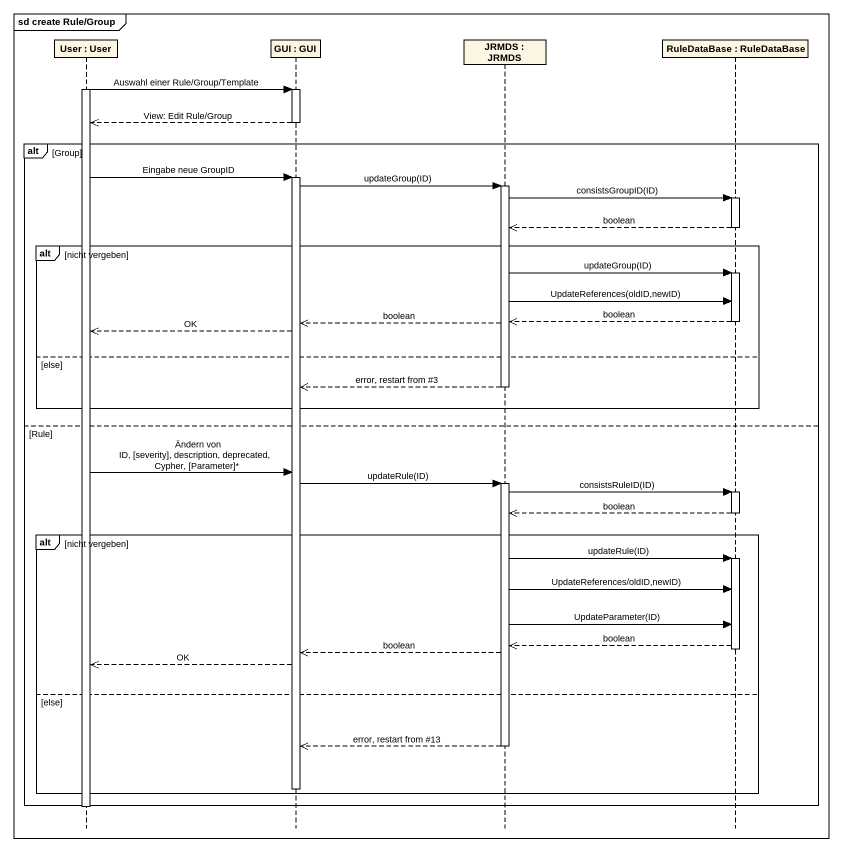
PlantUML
@startuml
mainframe sd create Rule/Group
hide footbox
participant "User : User" as User
participant "GUI : GUI" as GUI
participant "JRMDS : JRMDS" as JRMDS
participant "RuleDataBase : RuleDataBase" as RuleDataBase

activate User
User -> GUI : Auswahl einer Rule/Group/Template
activate GUI
GUI -->> User : View: Edit Rule/Group
deactivate GUI
alt Group
  User -> GUI : Eingabe neue GroupID
  activate GUI
  GUI -> JRMDS : updateGroup(ID)
  activate JRMDS
  JRMDS -> RuleDataBase : consistsGroupID(ID)
  activate RuleDataBase
  RuleDataBase -->> JRMDS : boolean
  deactivate RuleDataBase
  alt nicht vergeben
    JRMDS -> RuleDataBase : updateGroup(ID)
    activate RuleDataBase
    JRMDS -> RuleDataBase : UpdateReferences(oldID,newID)
    RuleDataBase -->> JRMDS : boolean
    deactivate RuleDataBase
    JRMDS -->> GUI : boolean
    GUI -->> User : OK
  else else
    JRMDS -->> GUI : error, restart from #3
    deactivate JRMDS
  end
else Rule
  User -> GUI : Ändern von ID, [severity], description, deprecated, Cypher, [Parameter]*
  GUI -> JRMDS : updateRule(ID)
  activate JRMDS
  JRMDS -> RuleDataBase : consistsRuleID(ID)
  activate RuleDataBase
  RuleDataBase -->> JRMDS : boolean
  deactivate RuleDataBase
  alt nicht vergeben
    JRMDS -> RuleDataBase : updateRule(ID)
    activate RuleDataBase
    JRMDS -> RuleDataBase : UpdateReferences/oldID,newID)
    JRMDS -> RuleDataBase : UpdateParameter(ID)
    RuleDataBase -->> JRMDS : boolean
    deactivate RuleDataBase
    JRMDS -->> GUI : boolean
    GUI -->> User : OK
  else else
    JRMDS -->> GUI : error, restart from #13
    deactivate JRMDS
    deactivate GUI
  end
end
deactivate User
@enduml
